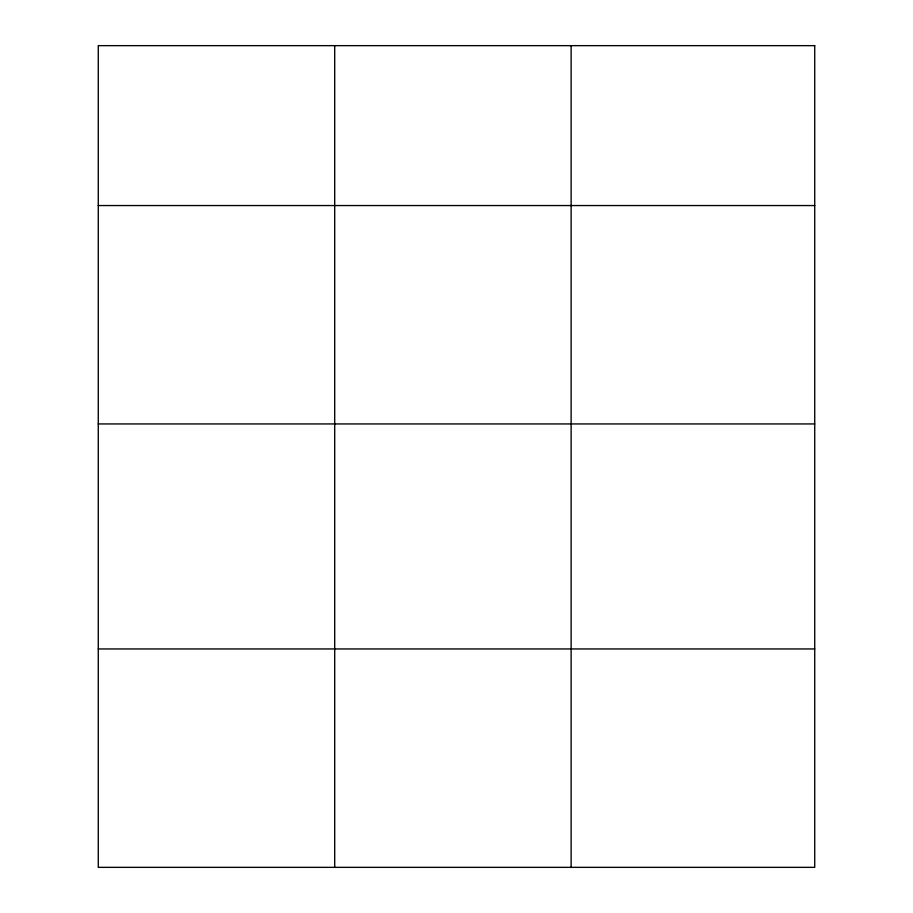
<?xml version="1.0" encoding="UTF-8"?>
<svg xmlns="http://www.w3.org/2000/svg" width="913" height="913" viewBox="0 0 913 913"><rect width="100%" height="100%" fill="white"/><g stroke="black" fill="none" stroke-linecap="round" stroke-linejoin="round"><path stroke-width="1.37" d="M98.273 205.551L814.727 205.551M98.273 423.94L814.727 423.94M98.273 648.949L814.727 648.949M571.127 45.65L571.127 867.35M334.706 45.65L334.706 867.35M814.727 45.65L98.273 45.65L98.273 867.35L814.727 867.35L814.727 45.65"/></g></svg>
